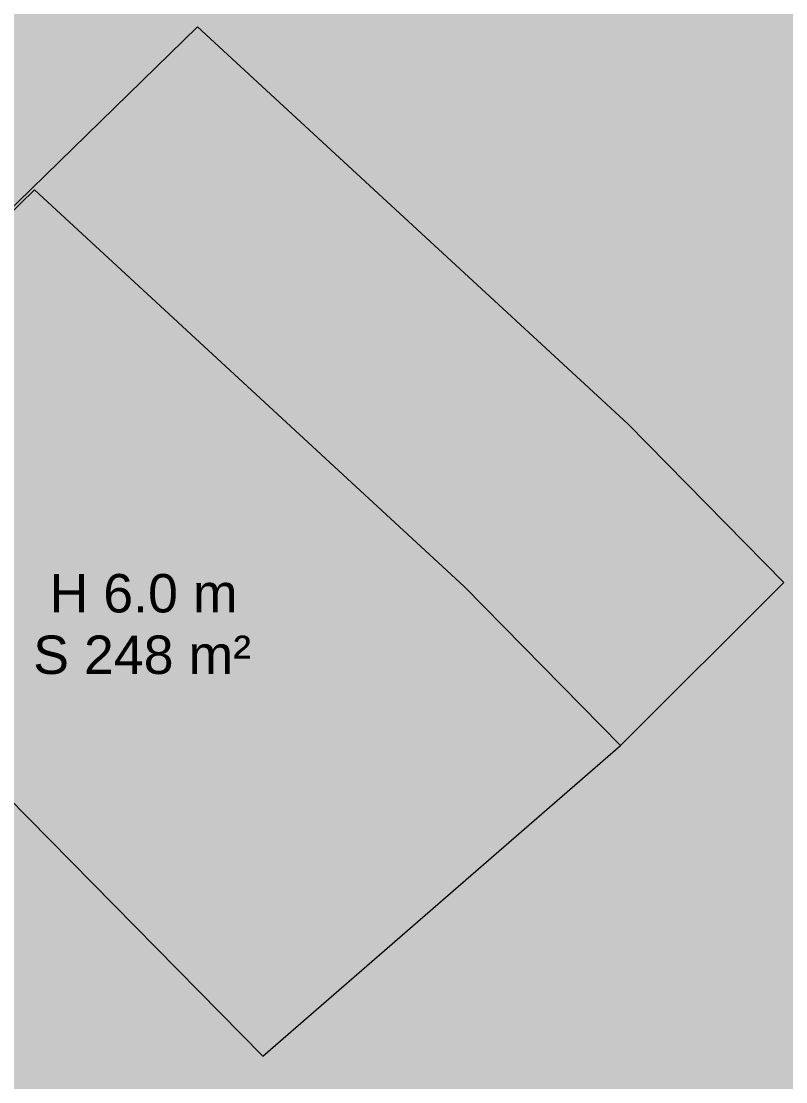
# Model space of a CAD drawing. Header units: metres. Extents: x -3 to 687, y -1 to 1371.
# Drawn here: x 73.74 to 93.62, y 416.72 to 444.31 of the extents above; entities that cross this region are included whole.
import ezdxf

# ---------------------------------------------------------------- set-up
doc = ezdxf.new("R2010")
doc.units = ezdxf.units.M
doc.header["$MEASUREMENT"] = 0
for name, color, linetype, lineweight, true_color in [('TPX_BUILDING_AREAS_TEXT', 7, 'CONTINUOUS', 0, 0x000000), ('TPX_BUILDING_HEIGHTS_TEXT', 7, 'CONTINUOUS', 0, 0x000000), ('TPX_BUILDINGS', 7, 'CONTINUOUS', 0, 0x000000), ('TPX_BUILDINGS_HATCH', 7, 'CONTINUOUS', 0, 0xf0f0f0), ('TPX_BUILDINGS_SHADOWS_HATCH', 7, 'CONTINUOUS', 0, 0x000000), ('TPX_BUILDINGS_SHADOWS_OUTLINES', 7, 'CONTINUOUS', 0, 0x000000), ('TPX_VEGETATION_GREEN_SPACES_HATCH', 7, 'CONTINUOUS', 0, 0x58ba48)]:
    doc.layers.add(name, color=color, linetype=linetype, lineweight=lineweight, true_color=true_color)
doc.styles.add('TPX_TEXTE', font='arial.ttf')

msp = doc.modelspace()

# ---------------------------------------------------------------- hatches: boundary and pattern name
at = {"layer": 'TPX_BUILDINGS_HATCH'}
msp.add_hatch(color=256, dxfattribs=at).paths.add_polyline_path([(74.083, 439.92), (65.801, 431.842), (67.829, 429.772), (80.021, 417.384), (89.328, 425.463), (85.27, 429.592), (74.083, 439.92)])
at = {"layer": 'TPX_BUILDINGS_SHADOWS_HATCH'}
msp.add_hatch(color=256, dxfattribs=at).paths.add_polyline_path([(70.043, 436.084), (65.801, 431.842), (74.083, 439.92), (85.27, 429.592), (89.328, 425.463), (93.57, 429.706), (89.513, 433.835), (78.326, 444.162), (70.043, 436.084)])
at = {"layer": 'TPX_VEGETATION_GREEN_SPACES_HATCH'}
msp.add_hatch(color=256, dxfattribs=at).paths.add_polyline_path([(0, 574.42), (0, 477.537), (88.402, 399.956), (150.832, 470.747), (137.339, 481.274), (138.517, 540.85), (131.566, 547.756), (102.822, 564.028), (86.546, 571.855), (66.212, 575.709), (44.847, 578.897), (20.879, 578.152), (6.522, 576.44), (0, 574.42)])

# ---------------------------------------------------------------- linework, layer by layer
at = {"layer": 'TPX_BUILDINGS', "elevation": 0.042}
msp.add_lwpolyline([(74.083, 439.92), (65.801, 431.842), (67.829, 429.772), (80.021, 417.384), (89.328, 425.463), (85.27, 429.592)], close=True, dxfattribs=at)
at = {"layer": 'TPX_BUILDINGS_SHADOWS_OUTLINES', "elevation": 0.039}
msp.add_lwpolyline([(70.043, 436.084), (65.801, 431.842), (74.083, 439.92), (85.27, 429.592), (89.328, 425.463), (93.57, 429.706), (89.513, 433.835), (78.326, 444.162)], close=True, dxfattribs=at)

# ---------------------------------------------------------------- texts
at = {"layer": 'TPX_BUILDING_AREAS_TEXT', "style": 'TPX_TEXTE'}
msp.add_text('S 248 m²', height=1, dxfattribs=at).set_placement((74.053, 427.328, 0.045))
at = {"layer": 'TPX_BUILDING_HEIGHTS_TEXT', "style": 'TPX_TEXTE'}
msp.add_text('H 6.0 m', height=1, dxfattribs=at).set_placement((74.478, 428.928, 0.045))

doc.saveas('drawing.dxf')
